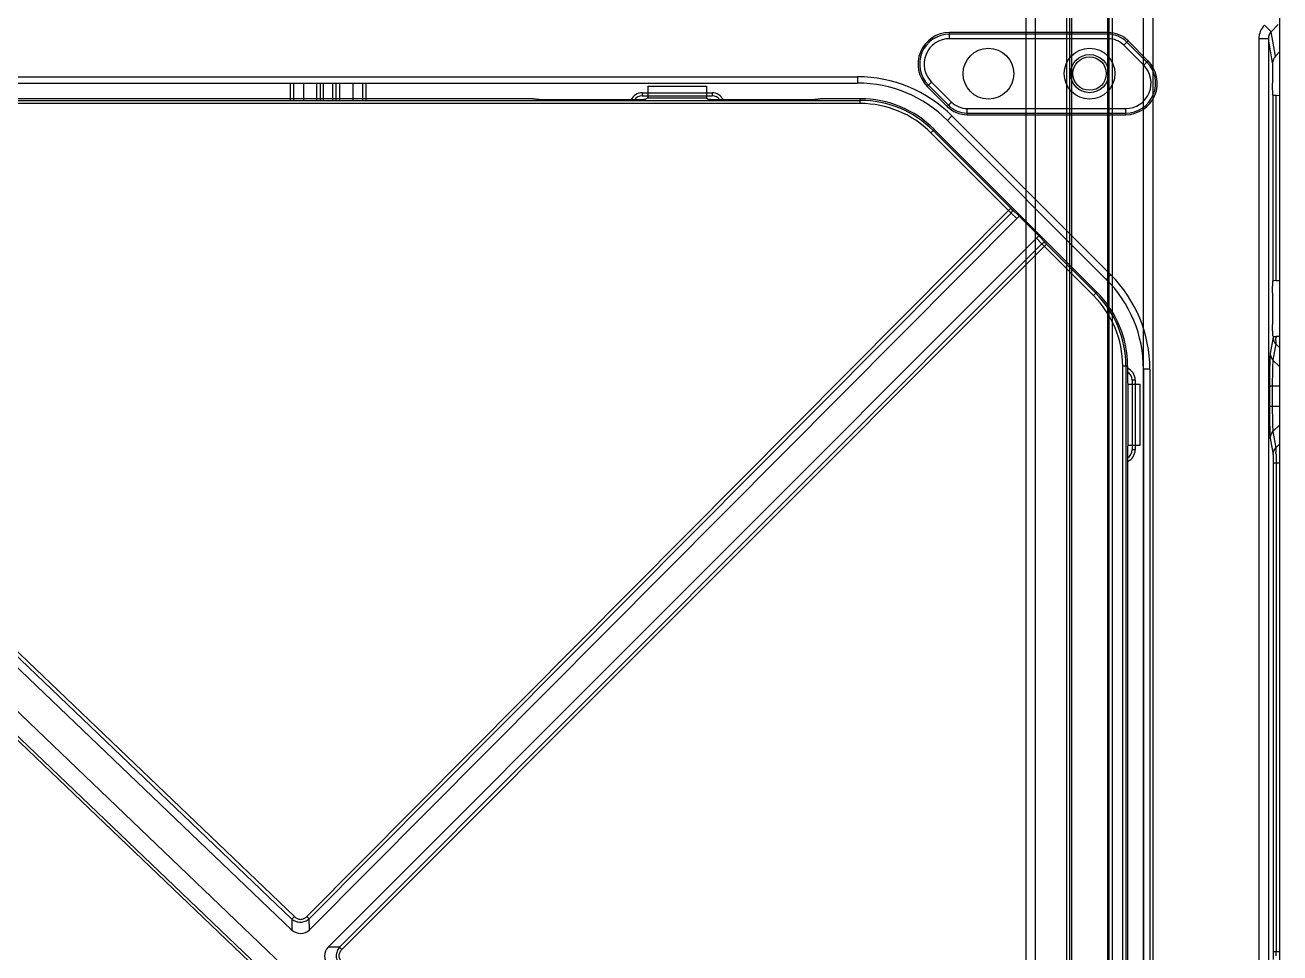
# Model space of a CAD drawing. Header units: millimetres. Extents: x 7531 to 19147, y 2539 to 6525.
# Drawn here: x 17225.7 to 17423.5, y 4942 to 5088.1 of the extents above; entities that cross this region are included whole.
import ezdxf

# ---------------------------------------------------------------- set-up
doc = ezdxf.new("R2010")
doc.units = ezdxf.units.MM
doc.layers.add('02___PRT_ALL_AXES', color=7, linetype='Continuous')

# ---------------------------------------------------------------- blocks, each defined once
blk = doc.blocks.new('DASFASFASEFWE')
at = {"color": 7, "linetype": 'Continuous'}
for p, q in [((333.72, 3535.07), (342.99, 3535.07)), ((333.72, 3535.07), (333.72, 3533.19)), ((342.99, 3535.07), (342.99, 3533.19)), ((277.65, 3402.14), (140.8, 3532.88)), ((144, 3532.81), (367.23, 3532.81)), ((278.03, 3404.27), (144, 3532.31)), ((367.23, 3532.31), (144, 3532.31)), ((314.94, 3533.07), (211.76, 3533.07)), ((315.79, 3533.01), (315.74, 3533.03)), ((316.59, 3532.97), (332.44, 3532.97)), ((333.72, 3533.19), (333.43, 3533.02)), ((333.72, 3533.19), (342.99, 3533.19)), ((342.99, 3533.19), (343.27, 3533.02)), ((344.27, 3532.97), (360.12, 3532.97)), ((360.94, 3533.01), (360.94, 3533.03)), ((367.23, 3533.07), (361.76, 3533.07)), ((367.23, 3532.31), (367.23, 3533.07)), ((277.65, 3403.87), (143.4, 3532.11)), ((278.77, 3394.16), (136.81, 3529.77)), ((378.89, 3528.24), (378.35, 3527.7)), ((404.52, 3502.61), (378.89, 3528.24)), ((134.57, 3527.43), (272.14, 3396.02)), ((134.88, 3527.76), (272.45, 3396.34)), ((378.35, 3527.7), (390.6, 3515.45)), ((378.71, 3528.05), (390.94, 3515.82)), ((390.95, 3515.81), (279.98, 3404.29)), ((391, 3515.06), (280.37, 3403.9)), ((392.26, 3514.57), (280.41, 3402.18)), ((391, 3515.06), (391.91, 3514.21)), ((392.27, 3514.57), (391.15, 3515.61)), ((392.26, 3514.57), (395.36, 3511.47)), ((283.37, 3399.47), (395.36, 3511.47)), ((395.01, 3511.11), (395.86, 3510.2)), ((396.4, 3510.37), (395.37, 3511.47)), ((285.13, 3399.47), (395.86, 3510.2)), ((285.52, 3399.08), (396.6, 3510.16)), ((396.25, 3509.8), (403.98, 3502.07)), ((396.6, 3510.16), (404.33, 3502.43)), ((403.98, 3502.07), (404.52, 3502.61)), ((409.35, 3490.95), (408.59, 3490.95)), ((408.59, 3285.7), (408.59, 3490.95)), ((409.09, 3490.95), (409.09, 3285.7)), ((409.35, 3490.95), (409.35, 3488.32)), ((409.35, 3488.32), (409.47, 3488.13)), ((409.47, 3488.13), (411.35, 3488.13)), ((409.47, 3478.52), (409.47, 3488.13)), ((411.35, 3478.52), (411.35, 3488.13)), ((409.47, 3478.52), (409.35, 3478.32)), ((409.35, 3478.32), (409.35, 3298.32)), ((409.47, 3478.52), (411.35, 3478.52)), ((277.65, 3403.87), (278.03, 3404.27)), ((277.65, 3403.87), (277.65, 3402.14)), ((279.98, 3404.29), (280.37, 3403.9)), ((280.41, 3402.18), (280.37, 3403.9)), ((285.13, 3399.47), (283.37, 3399.47)), ((285.13, 3399.47), (285.52, 3399.08))]:
    blk.add_line(p, q, dxfattribs=at)
for centre, radius, start, end in [((367.23, 3516.57), 16.5, 45, 90), ((367.23, 3516.57), 16.24, 45, 90), ((367.23, 3516.57), 15.74, 45, 90), ((414.62, 3539.52), 34, 225.0561, 225.991), ((418.17, 3531.77), 31.04, 224.0334, 225.0575), ((392.85, 3490.95), 16.5, 0, 45), ((392.85, 3490.95), 15.74, 0, 45), ((392.85, 3490.95), 16.24, 0, 45), ((279.01, 3403.61), 2, 227.1264, 314.3219), ((284.8, 3398.08), 2, 135.8517, 225.4586)]:
    blk.add_arc(centre, radius, start, end, dxfattribs=at)
for centre, start_param, end_param in [((332.44, 3533.02), -1.570796, -0.087266), ((344.27, 3533.02), -3.054326, -1.570796)]:
    blk.add_ellipse(centre, major_axis=(1, 0), ratio=0.052408, start_param=start_param, end_param=end_param, dxfattribs=at)
for points, knots in [([(315.74, 3533.03), (315.74, 3533.04), (315.73, 3533.04), (315.71, 3533.04), (315.69, 3533.05), (315.65, 3533.05), (315.58, 3533.06), (315.48, 3533.06), (315.36, 3533.07), (315.23, 3533.07), (315.09, 3533.07), (314.99, 3533.07), (314.94, 3533.07)], [0, 0, 0, 0, 0.013233, 0.034581, 0.063978, 0.101221, 0.198262, 0.32283, 0.470646, 0.637144, 0.816056, 1, 1, 1, 1]), ([(316.59, 3532.97), (316.54, 3532.97), (316.44, 3532.97), (316.3, 3532.97), (316.17, 3532.97), (316.05, 3532.98), (315.95, 3532.98), (315.88, 3532.99), (315.84, 3532.99), (315.82, 3533), (315.8, 3533), (315.79, 3533), (315.79, 3533.01)], [0, 0, 0, 0, 0.183944, 0.362856, 0.529354, 0.67717, 0.801738, 0.898779, 0.936022, 0.965419, 0.986767, 1, 1, 1, 1]), ([(360.92, 3533.01), (360.91, 3533), (360.9, 3533), (360.89, 3533), (360.86, 3532.99), (360.82, 3532.99), (360.75, 3532.98), (360.65, 3532.98), (360.54, 3532.97), (360.41, 3532.97), (360.27, 3532.97), (360.17, 3532.97), (360.12, 3532.97)], [0, 0, 0, 0, 0.013233, 0.034581, 0.063978, 0.101221, 0.198262, 0.32283, 0.470646, 0.637144, 0.816056, 1, 1, 1, 1]), ([(361.76, 3533.07), (361.71, 3533.07), (361.62, 3533.07), (361.47, 3533.07), (361.34, 3533.07), (361.23, 3533.06), (361.13, 3533.06), (361.06, 3533.05), (361.02, 3533.05), (360.99, 3533.04), (360.98, 3533.04), (360.97, 3533.04), (360.96, 3533.03)], [0, 0, 0, 0, 0.183944, 0.362856, 0.529354, 0.67717, 0.801738, 0.898779, 0.936022, 0.965419, 0.986767, 1, 1, 1, 1]), ([(391.15, 3515.61), (391.14, 3515.63), (391.06, 3515.7), (390.99, 3515.77), (390.94, 3515.82)], [0, 0, 0, 0, 0.23021, 1, 1, 1, 1]), ([(391, 3515.06), (391.04, 3515.11), (391.11, 3515.21), (391.18, 3515.34), (391.2, 3515.44), (391.2, 3515.51), (391.18, 3515.57), (391.16, 3515.6), (391.15, 3515.61)], [0, 0, 0, 0, 0.305729, 0.584136, 0.705998, 0.814862, 0.911869, 1, 1, 1, 1]), ([(396.41, 3510.36), (396.4, 3510.37), (396.36, 3510.39), (396.3, 3510.4), (396.24, 3510.4), (396.13, 3510.38), (396, 3510.32), (395.91, 3510.24), (395.86, 3510.2)], [0, 0, 0, 0, 0.088114, 0.185114, 0.293982, 0.415858, 0.694295, 1, 1, 1, 1]), ([(396.6, 3510.16), (396.58, 3510.18), (396.51, 3510.25), (396.44, 3510.32), (396.4, 3510.37)], [0, 0, 0, 0, 0.266383, 1, 1, 1, 1]), ([(277.65, 3403.87), (277.75, 3403.8), (277.96, 3403.66), (278.29, 3403.51), (278.65, 3403.41), (279.02, 3403.39), (279.38, 3403.42), (279.74, 3403.53), (280.07, 3403.69), (280.27, 3403.83), (280.37, 3403.9)], [0, 0, 0, 0, 0.124633, 0.249804, 0.374747, 0.49993, 0.625322, 0.75051, 0.875529, 1, 1, 1, 1]), ([(278.03, 3404.27), (278.17, 3404.14), (278.39, 3403.97), (278.74, 3403.85), (279.1, 3403.8), (279.47, 3403.9), (279.77, 3404.11), (279.91, 3404.23), (279.98, 3404.29)], [0, 0, 0, 0, 0.249507, 0.375128, 0.500325, 0.749638, 0.874847, 1, 1, 1, 1]), ([(285.13, 3399.47), (284.98, 3399.27), (284.78, 3398.94), (284.65, 3398.45), (284.61, 3398.08), (284.66, 3397.7), (284.8, 3397.22), (285.01, 3396.89), (285.16, 3396.69)], [0, 0, 0, 0, 0.249436, 0.374676, 0.499994, 0.625313, 0.750552, 1, 1, 1, 1]), ([(285.52, 3399.08), (285.39, 3398.94), (285.21, 3398.72), (285.07, 3398.36), (285.02, 3397.99), (285.16, 3397.52), (285.41, 3397.22), (285.55, 3397.09)], [0, 0, 0, 0, 0.249712, 0.375526, 0.500831, 0.750253, 1, 1, 1, 1])]:
    blk.add_open_spline(points, degree=3, knots=knots, dxfattribs=at)
blk = doc.blocks.new('32332232')
at = {"color": 7, "linetype": 'Continuous'}
for p, q in [((4126.86, 1655.2), (4126.86, 1992.7)), ((4125.47, 1979.29), (4124.41, 1980.34)), ((4126.58, 1980.42), (4125.47, 1979.29)), ((4099.77, 1979.16), (4074.79, 1979.16)), ((4074.79, 1978.2), (4074.79, 1979.16)), ((4099.77, 1978.91), (4074.79, 1978.91)), ((4099.77, 1978.2), (4074.79, 1978.2)), ((4099.77, 1978.2), (4099.77, 1979.16)), ((4102.24, 1977.17), (4102.93, 1977.86)), ((4105.89, 1974.53), (4102.75, 1977.67)), ((4106.07, 1974.71), (4102.93, 1977.86)), ((4125.04, 1978.2), (4123.54, 1978.2)), ((4123.54, 1978.2), (4123.54, 1826.25)), ((4125.04, 1978.2), (4125.04, 1826.25)), ((4125.71, 1974.38), (4125.04, 1978.2)), ((4126.15, 1975.45), (4125.47, 1979.29)), ((4105.39, 1974.03), (4102.24, 1977.17)), ((4126.15, 1975.45), (4126.86, 1976.17)), ((4105.39, 1974.03), (4106.07, 1974.71)), ((4125.71, 1974.38), (4125.71, 1971.2)), ((3593.4, 1972.2), (4060.31, 1972.2)), ((4060.31, 1972.2), (4060.31, 1971.2)), ((3593.4, 1971.2), (4060.31, 1971.2)), ((3970.87, 1971.2), (3970.87, 1968.54)), ((3971.37, 1971.2), (3971.37, 1968.54)), ((3971.46, 1968.54), (3971.46, 1971.2)), ((3972.96, 1971.2), (3972.96, 1968.54)), ((3975.04, 1971.2), (3975.04, 1968.54)), ((3975.59, 1971.2), (3975.59, 1968.54)), ((3976.09, 1971.2), (3976.09, 1968.54)), ((3977.62, 1968.54), (3977.62, 1971.2)), ((3978.12, 1968.54), (3978.12, 1971.2)), ((3978.68, 1968.54), (3978.68, 1971.2)), ((3980.75, 1971.2), (3980.75, 1968.54)), ((3982.25, 1971.2), (3982.25, 1968.54)), ((3982.34, 1968.54), (3982.34, 1971.2)), ((3982.84, 1968.54), (3982.84, 1971.2)), ((4071.28, 1970.69), (4071.96, 1971.37)), ((4071.28, 1970.69), (4074.42, 1967.54)), ((4071.46, 1970.87), (4074.61, 1967.72)), ((4071.96, 1971.37), (4075.11, 1968.22)), ((4125.68, 1970.17), (4125.71, 1971.2)), ((4125.68, 1970.17), (4125.68, 1969.45)), ((4026.36, 1969.69), (4037.36, 1969.69)), ((4026.36, 1969.69), (4026.36, 1969.2)), ((4026.36, 1969.2), (4037.36, 1969.2)), ((4037.36, 1969.69), (4037.36, 1969.2)), ((4074.42, 1967.54), (4075.11, 1968.22)), ((4125.81, 1969.32), (4125.68, 1969.45)), ((4125.81, 1940.07), (4125.81, 1969.32)), ((4126.25, 1969.29), (4126.86, 1969.28)), ((4126.25, 1940.1), (4126.25, 1969.29)), ((4075.16, 1966.05), (4074.46, 1965.34)), ((4075.16, 1966.05), (4100.2, 1941)), ((4077.58, 1967.2), (4102.56, 1967.2)), ((4077.58, 1966.23), (4077.58, 1967.2)), ((4077.58, 1966.49), (4102.56, 1966.49)), ((4077.58, 1966.23), (4102.56, 1966.23)), ((4102.56, 1966.23), (4102.56, 1967.2)), ((4074.46, 1965.34), (4099.5, 1940.3)), ((4100.2, 1941), (4099.5, 1940.3)), ((4126.25, 1940.1), (4126.86, 1940.12)), ((4125.68, 1939.95), (4125.81, 1940.07)), ((4125.68, 1939.95), (4125.68, 1939.22)), ((4125.71, 1938.2), (4125.68, 1939.22)), ((4125.71, 1938.2), (4125.71, 1933.2)), ((4125.68, 1932.17), (4125.71, 1933.2)), ((4125.78, 1931.18), (4125.34, 1928.61)), ((4125.68, 1932.17), (4125.68, 1931.45)), ((4125.8, 1931.34), (4125.68, 1931.45)), ((4125.8, 1931.34), (4125.78, 1931.18)), ((4126.24, 1930.59), (4126.22, 1930.16)), ((4126.24, 1930.66), (4126.24, 1930.59)), ((4126.86, 1931.28), (4126.25, 1931.3)), ((4126.25, 1931.3), (4126.25, 1931.13)), ((4126.22, 1930.13), (4125.77, 1927.57)), ((4126.22, 1930.16), (4126.22, 1930.13)), ((4126.86, 1929.51), (4126.22, 1930.13)), ((4125.77, 1927.57), (4126.86, 1926.5)), ((4104.05, 1924.45), (4103.56, 1924.45)), ((4103.56, 1924.45), (4103.56, 1913.45)), ((4104.05, 1924.45), (4104.05, 1913.45)), ((4106.36, 1926.16), (4105.36, 1926.16)), ((4105.36, 1926.16), (4105.36, 1721.74)), ((4106.36, 1926.16), (4106.36, 1721.74)), ((4125.22, 1923.55), (4126.86, 1923.55)), ((4125.22, 1923.55), (4125.22, 1920.34)), ((4125.66, 1923.55), (4125.66, 1920.34)), ((4125.22, 1920.34), (4126.86, 1920.34)), ((4125.77, 1916.32), (4126.86, 1917.39)), ((4125.34, 1915.28), (4125.78, 1912.72)), ((4125.77, 1916.32), (4126.22, 1913.76)), ((4126.86, 1914.38), (4126.22, 1913.76)), ((4104.05, 1913.45), (4103.56, 1913.45)), ((4126.22, 1913.76), (4126.23, 1913.58)), ((4126.23, 1913.58), (4126.24, 1913.11)), ((4126.25, 1912.77), (4126.25, 1911.43)), ((4125.81, 1911.43), (4126.86, 1911.43)), ((4125.81, 1911.43), (4125.81, 1834.46)), ((4126.25, 1911.43), (4126.25, 1834.46)), ((4125.81, 1834.46), (4126.86, 1834.46))]:
    blk.add_line(p, q, dxfattribs=at)
blk.add_circle((4080.92, 1972.7), 4, dxfattribs=at)
at = {"color": 6, "linetype": 'Continuous'}
for radius in [4, 3, 2.63]:
    blk.add_circle((4096.86, 1972.7), radius, dxfattribs=at)
at = {"color": 7, "linetype": 'Continuous'}
for centre, radius, start, end in [((4074.79, 1974.2), 4.97, 90, 225), ((4074.79, 1974.2), 4.71, 90, 225), ((4074.79, 1974.2), 4, 90, 225), ((4099.77, 1974.7), 4.47, 45, 90), ((4099.77, 1974.7), 4.21, 45, 90), ((4099.77, 1974.7), 3.5, 45, 90), ((4102.56, 1971.2), 4.97, 270, 45), ((4102.56, 1971.2), 4.71, 270, 45), ((4102.56, 1971.2), 4, 270, 45), ((4060.31, 1951.2), 21, 45, 90), ((4060.31, 1951.2), 20, 45, 90), ((4026.36, 1967.7), 1.99, 90, 154.9348), ((4026.36, 1967.7), 1.5, 90, 145.7348), ((4037.36, 1967.7), 1.99, 25.0651, 90), ((4037.36, 1967.7), 1.5, 34.2651, 90), ((4077.58, 1970.7), 3.5, 225, 270), ((4077.58, 1970.7), 4.47, 225, 270), ((4077.58, 1970.7), 4.21, 225, 270), ((4085.36, 1926.16), 20, 0, 45), ((4085.36, 1926.16), 21, 0, 45), ((4127.26, 1931.19), 1.48, 200.289, 205.2867), ((4127.28, 1931.19), 1.5, 205.344, 220.1972), ((4127.28, 1931.19), 1.49, 220.1986, 225.1715), ((4126.66, 1945.23), 13.94, 267.8652, 268.3219), ((4056.42, 1931.82), 69.83, 359.0505, 359.4338), ((4102.06, 1924.45), 1.99, 0, 67.4975), ((4102.06, 1924.45), 1.5, 0, 59.9978), ((4102.06, 1913.45), 1.99, 293.7008, 0), ((4102.06, 1913.45), 1.5, 302.2987, 0), ((4056.28, 1912.08), 69.97, 0.569, 0.8407), ((3973.94, 1834.46), 152.31, 359.7305, 0.0033)]:
    blk.add_arc(centre, radius, start, end, dxfattribs=at)
for centre, major_axis, ratio, start_param, end_param in [((4127.21, 1974.37), (0.26, -1.49), 0.988643, -2.52706, -1.745874), ((4127.31, 1969.32), (1.5, 0), 0.026186, 3.167773, 3.926991), ((4127.31, 1940.07), (1.5, 0), 0.026186, 8.63938, 9.398598)]:
    blk.add_ellipse(centre, major_axis=major_axis, ratio=ratio, start_param=start_param, end_param=end_param, dxfattribs=at)
for points, knots in [([(4124.41, 1980.34), (4124.14, 1980.06), (4123.7, 1979.39), (4123.54, 1978.6), (4123.54, 1978.2)], [0, 0, 0, 0, 0.49979, 1, 1, 1, 1]), ([(4125.8, 1931.34), (4125.81, 1931.32), (4125.94, 1931.32), (4126.05, 1931.31), (4126.14, 1931.3)], [0, 0, 0, 0, 0.231794, 1, 1, 1, 1]), ([(4125.34, 1928.61), (4125.3, 1928.42), (4125.29, 1927.85), (4125.24, 1926.75), (4125.23, 1925.26), (4125.22, 1924.14), (4125.22, 1923.55)], [0, 0, 0, 0, 0.115067, 0.340523, 0.648208, 1, 1, 1, 1]), ([(4125.77, 1927.57), (4125.74, 1927.42), (4125.72, 1926.96), (4125.68, 1926.1), (4125.67, 1924.91), (4125.66, 1924.02), (4125.66, 1923.55)], [0, 0, 0, 0, 0.113648, 0.338748, 0.647039, 1, 1, 1, 1]), ([(4125.22, 1920.34), (4125.22, 1919.75), (4125.23, 1918.64), (4125.24, 1917.14), (4125.29, 1916.05), (4125.3, 1915.47), (4125.34, 1915.28)], [0, 0, 0, 0, 0.351802, 0.659703, 0.88504, 1, 1, 1, 1]), ([(4125.66, 1920.34), (4125.66, 1919.87), (4125.67, 1918.98), (4125.68, 1917.79), (4125.72, 1916.93), (4125.74, 1916.47), (4125.77, 1916.32)], [0, 0, 0, 0, 0.35297, 0.661481, 0.88646, 1, 1, 1, 1]), ([(4125.78, 1912.72), (4125.79, 1912.67), (4125.8, 1912.52), (4125.81, 1912.09), (4125.81, 1911.71), (4125.81, 1911.43)], [0, 0, 0, 0, 0.114777, 0.33994, 1, 1, 1, 1]), ([(4125.81, 1834.46), (4125.81, 1834.18), (4125.81, 1833.8), (4125.8, 1833.37), (4125.79, 1833.23), (4125.78, 1833.18)], [0, 0, 0, 0, 0.659412, 0.884916, 1, 1, 1, 1])]:
    blk.add_open_spline(points, degree=3, knots=knots, dxfattribs=at)
for points in [[(4125.47, 1979.29), (4125.2, 1979.01), (4125.04, 1978.59), (4125.04, 1978.2)], [(4125.78, 1931.18), (4125.78, 1931.01), (4125.82, 1930.83), (4125.87, 1930.67)], [(4125.34, 1928.61), (4125.34, 1928.24), (4125.51, 1927.84), (4125.77, 1927.57)], [(4125.34, 1915.28), (4125.34, 1915.66), (4125.51, 1916.06), (4125.77, 1916.32)], [(4125.78, 1912.72), (4125.79, 1913.09), (4125.95, 1913.49), (4126.22, 1913.76)]]:
    blk.add_open_spline(points, degree=3, dxfattribs=at)
blk.add_blockref('DASFASFASEFWE', (3693.5, -1564.32))
blk = doc.blocks.new('*U163')
blk.add_blockref('32332232', (-3826.86, -1827.7))
blk = doc.blocks.new('*U164')
at = {"color": 0, "linetype": 'ByBlock', "lineweight": -2, "transparency": 16777216}
blk.add_blockref('*U163', (2400, 1012.5), dxfattribs=at)
blk = doc.blocks.new('212121212')
at = {"color": 114, "linetype": 'Continuous', "true_color": 0x139b48}
for p, q in [((15269.49, 4991.82), (15935.99, 4991.82)), ((15269.49, 4990.32), (15935.99, 4990.32)), ((15314.94, 4985.42), (15888.63, 4985.42)), ((15315.33, 4984.92), (15888.24, 4984.92)), ((15314.94, 4978.22), (15888.63, 4978.22)), ((15315.33, 4978.72), (15888.24, 4978.72)), ((15269.49, 4973.32), (15935.99, 4973.32)), ((15269.49, 4971.82), (15935.99, 4971.82))]:
    blk.add_line(p, q, dxfattribs=at)
at = {"layer": '02___PRT_ALL_AXES', "color": 114, "linetype": 'Continuous', "true_color": 0x139b48}
for p, q in [((15888.07, 4984.66), (15284.5, 4984.66)), ((15888.07, 4978.98), (15284.5, 4978.98))]:
    blk.add_line(p, q, dxfattribs=at)
blk = doc.blocks.new('5656666')
at = {"rotation": 90}
blk.add_blockref('212121212', (18910.65, -10450.42), dxfattribs=at)
blk = doc.blocks.new('323232322322')
blk.add_blockref('5656666', (0, 0))

msp = doc.modelspace()

# ---------------------------------------------------------------- block references
msp.add_blockref('*U164', (14723.45518, 3922.98317))
at = {"xscale": -1}
msp.add_blockref('323232322322', (31322.2864, -56.08024), dxfattribs=at)

doc.saveas('drawing.dxf')
